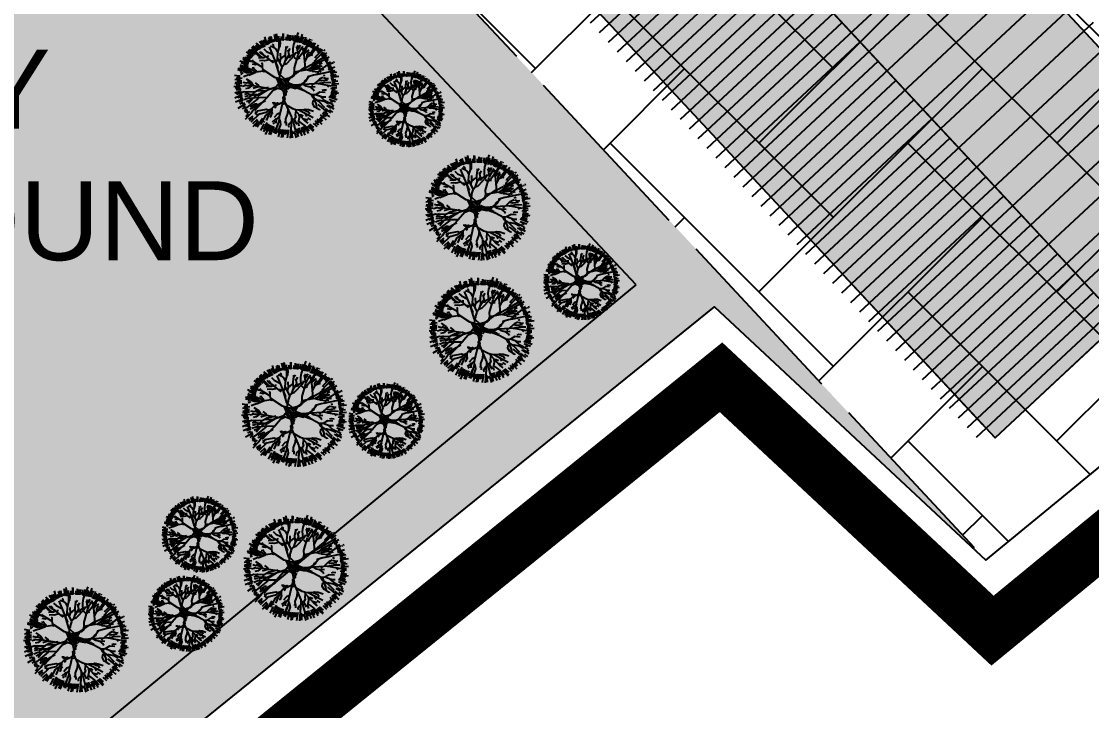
# Model space of a CAD drawing. Header units: metres. Extents: x 363418 to 1090844, y 5621240 to 16864471.
# Drawn here: x 363662.46 to 363703.11, y 5621437.76 to 5621463.94 of the extents above; entities that cross this region are included whole.
import ezdxf

# ---------------------------------------------------------------- set-up
doc = ezdxf.new("R2010")
doc.units = ezdxf.units.M
doc.header["$MEASUREMENT"] = 0
doc.linetypes.add('GELTUNGSBEREICH', pattern=[8.5, 7, -1.5])
doc.layers.get('0').update_dxf_attribs({"color": 252})
for name, color, linetype in [('CAR PARKING', 255, 'Continuous'), ('COMMERCIAL HATCHING', 255, 'Continuous'), ('COMMERCIAL PLOT', 255, 'Continuous'), ('DACH-BLOCK', 7, 'Continuous'), ('DACH-FIRST', 246, 'Continuous'), ('DACH-KEHLE-GRAT', 246, 'Continuous'), ('DACH-SCHRAFFUR', 246, 'Continuous'), ('GELTUNGSBEREICH_B', 7, 'Continuous'), ('INSTITUTIONAL PLOT', 255, 'Continuous'), ('KINDER GARDEN', 255, 'Continuous'), ('KINDER GARDEN HATCHING', 255, 'Continuous'), ('Labels', 7, 'Continuous'), ('PLOT BOUNDARIES', 80, 'GELTUNGSBEREICH'), ('TREES', 15, 'Continuous'), ('UMGR_GELTUNGSBEREICH', 7, 'Continuous')]:
    doc.layers.add(name, color=color, linetype=linetype)
doc.layers.add('DACH-SCHATTEN', color=7, linetype='Continuous', true_color=0xe8b078)
doc.layers.add('DACH-SONNE', color=7, linetype='Continuous', true_color=0xefdca9)
doc.layers.get('0').off()
doc.layers.get('0').freeze()
doc.styles.get("Standard").update_dxf_attribs({"font": 'arial.ttf', "height": 1})

# ---------------------------------------------------------------- blocks, each defined once
blk = doc.blocks.new('eaws_roofhatch_2460467.652615741')
at = {"layer": 'DACH-SCHATTEN', "transparency": 33554674}
h = blk.add_hatch(color=256, dxfattribs=at)
h.dxf.hatch_style = 1
h.paths.add_polyline_path([(4.756, 4.43), (0, 0), (-20.447, 21.953), (-15.69, 26.383)])
at = {"layer": 'DACH-SONNE', "transparency": 33554674}
h = blk.add_hatch(color=256, dxfattribs=at)
h.dxf.hatch_style = 1
h.paths.add_polyline_path([(4.756, 4.43), (9.513, 8.86), (-10.934, 30.813), (-15.69, 26.383)])
at = {"layer": 'DACH-FIRST'}
blk.add_line((4.756, 4.43), (-15.69, 26.383), dxfattribs=at)
at = {"layer": 'DACH-KEHLE-GRAT'}
for points in [[(4.756, 4.43), (9.513, 8.86), (-10.934, 30.813), (-15.69, 26.383)], [(4.756, 4.43), (0, 0), (-20.447, 21.953), (-15.69, 26.383)]]:
    blk.add_lwpolyline(points, close=True, dxfattribs=at)
at = {"layer": 'DACH-SCHRAFFUR'}
for p, q in [((-20.131, 20.88), (-9.886, 30.422)), ((-19.449, 20.149), (-9.205, 29.69)), ((-18.768, 19.417), (-8.523, 28.959)), ((-18.086, 18.685), (-7.842, 28.227)), ((-17.405, 17.953), (-7.16, 27.495)), ((-16.723, 17.222), (-6.478, 26.763)), ((-20.472, 21.246), (-15.349, 26.017)), ((-16.042, 16.49), (-5.797, 26.032)), ((-19.79, 20.515), (-14.668, 25.285)), ((-15.36, 15.758), (-5.115, 25.3)), ((-19.109, 19.783), (-13.986, 24.554)), ((-14.679, 15.026), (-4.434, 24.568)), ((-18.427, 19.051), (-13.305, 23.822)), ((-13.997, 14.295), (-3.752, 23.836)), ((-17.746, 18.319), (-12.623, 23.09)), ((-13.315, 13.563), (-3.071, 23.105)), ((-17.064, 17.587), (-11.942, 22.358)), ((-12.634, 12.831), (-2.389, 22.373)), ((-16.382, 16.856), (-11.26, 21.627)), ((-11.952, 12.099), (-1.708, 21.641)), ((-15.701, 16.124), (-10.579, 20.895)), ((-11.271, 11.367), (-1.026, 20.909)), ((-15.019, 15.392), (-9.897, 20.163)), ((-10.589, 10.636), (-0.344, 20.177)), ((-14.338, 14.66), (-9.215, 19.431)), ((-9.908, 9.904), (0.337, 19.446)), ((-13.656, 13.929), (-8.534, 18.7)), ((-9.226, 9.172), (1.019, 18.714)), ((-12.975, 13.197), (-7.852, 17.968)), ((-8.545, 8.44), (1.7, 17.982)), ((-12.293, 12.465), (-7.171, 17.236)), ((-7.863, 7.709), (2.382, 17.25)), ((-11.612, 11.733), (-6.489, 16.504)), ((-7.181, 6.977), (3.063, 16.519)), ((-10.93, 11.002), (-5.808, 15.772)), ((-6.5, 6.245), (3.745, 15.787)), ((-10.248, 10.27), (-5.126, 15.041)), ((-5.818, 5.513), (4.426, 15.055)), ((-9.567, 9.538), (-4.445, 14.309)), ((-5.137, 4.782), (5.108, 14.323)), ((-8.885, 8.806), (-3.763, 13.577)), ((-4.455, 4.05), (5.79, 13.592)), ((-8.204, 8.075), (-3.081, 12.845)), ((-3.774, 3.318), (6.471, 12.86)), ((-7.522, 7.343), (-2.4, 12.114)), ((-3.092, 2.586), (7.153, 12.128)), ((-6.841, 6.611), (-1.718, 11.382)), ((-2.411, 1.855), (7.834, 11.396)), ((-6.159, 5.879), (-1.037, 10.65)), ((-1.729, 1.123), (8.516, 10.665)), ((-5.478, 5.147), (-0.355, 9.918)), ((-1.047, 0.391), (9.197, 9.933)), ((-4.796, 4.416), (0.326, 9.187)), ((-4.114, 3.684), (1.008, 8.455)), ((-3.433, 2.952), (1.689, 7.723)), ((-2.751, 2.22), (2.371, 6.991)), ((-2.07, 1.489), (3.053, 6.26)), ((-1.388, 0.757), (3.734, 5.528)), ((-0.707, 0.025), (4.416, 4.796))]:
    blk.add_line(p, q, dxfattribs=at)
blk = doc.blocks.new('Tree')
h = blk.add_hatch(color=63)
h.dxf.hatch_style = 1
edge = h.paths.add_edge_path()
edge.add_arc((0.14, -0.02), 5.77, 0, 360)
for p, q in [((-3.24, 4.78), (-2.71, 4.19)), ((-2.88, 4.97), (-2.38, 4.3)), ((-2.67, 5.03), (-2.23, 4.38)), ((-2.51, 5.05), (-2.07, 4.55)), ((-2.4, 5.14), (-2.24, 4.75)), ((-2.03, 5.03), (-1.82, 4.68)), ((-1.9, 5.14), (-1.71, 4.72)), ((-1.86, 5.37), (-1.61, 4.76)), ((-1.8, 5.47), (-1.42, 4.82)), ((-1.63, 5.49), (-1.51, 4.98)), ((-1.36, 5.18), (-1.27, 4.89)), ((-1.27, 5.72), (-1.11, 4.91)), ((-0.48, 5.47), (-0.46, 5.03)), ((-0.08, 5.16), (-0.08, 5.11)), ((0.38, 5.62), (0.31, 5.03)), ((0.54, 5.62), (0.46, 5.01)), ((0.81, 5.57), (0.69, 5.03)), ((1.42, 5.53), (1.21, 4.82)), ((1.52, 5.41), (1.36, 4.86)), ((1.98, 5.45), (1.69, 4.76)), ((2.3, 5.24), (2, 4.55)), ((2.4, 5.11), (2.19, 4.51)), ((2.97, 4.78), (2.65, 4.3)), ((2.88, 5.14), (2.82, 5.03)), ((3.11, 4.76), (2.82, 4.24)), ((3.3, 4.72), (2.9, 4.15)), ((-4.34, 3.8), (-3.63, 3.24)), ((-4.18, 3.84), (-3.55, 3.38)), ((-3.99, 4.07), (-3.36, 3.49)), ((-3.76, 4.32), (-2.77, 3.29)), ((-2.95, 4.53), (-2.99, 4.5)), ((-2.9, 4.48), (-2.94, 4.44)), ((-2.81, 4.3), (-2.76, 4.36)), ((-2.76, 4.59), (-2.51, 4.26)), ((-2.73, 4.38), (-2.71, 4.19)), ((-1.82, 4.34), (-0.84, 2.01)), ((-1.65, 4.43), (-1.32, 4.31)), ((-0.58, 3.63), (-0.56, 3.01)), ((-0.04, 3.63), (0.01, 2.89)), ((0.27, 4.38), (0.03, 4.11)), ((0.48, 4.15), (0.3, 3.82)), ((1.17, 4.36), (1.27, 4.24)), ((1.34, 4.51), (1.26, 4.24)), ((1.26, 4.24), (1.37, 3.47)), ((1.44, 4.4), (1.45, 4.21)), ((1.9, 4.14), (1.74, 4.12)), ((1.94, 4.24), (1.91, 4.16)), ((2.55, 4.01), (2.02, 3.57)), ((2.22, 4.24), (2.14, 3.67)), ((3.63, 4.53), (2.84, 3.45)), ((3.65, 4.26), (3.36, 3.88)), ((3.76, 4.15), (3.47, 3.78)), ((3.93, 4.13), (3.55, 3.65)), ((4.28, 3.69), (3.88, 3.34)), ((4.51, 3.69), (3.99, 3.21)), ((4.34, 3.99), (4.18, 3.84)), ((-4.89, 2.61), (-4.13, 2.28)), ((-4.7, 2.96), (-3.99, 2.63)), ((-4.51, 3.21), (-3.83, 2.77)), ((-4.3, 3.26), (-3.88, 2.96)), ((-4.02, 3.34), (-4.08, 3.28)), ((-3.97, 3.3), (-4.01, 3.24)), ((-3.92, 3.27), (-3.97, 3.21)), ((-3.81, 3.18), (-3.86, 3.13)), ((-1.94, 3.36), (-1.97, 3.07)), ((-1.13, 2.71), (-1.63, 2.78)), ((-1.14, 2.72), (-0.75, 1.34)), ((-0.93, 3.16), (-0.41, 2.08)), ((-0.56, 3.01), (-0.68, 2.65)), ((-0.13, 3.38), (-0.56, 3.01)), ((0.93, 3.2), (1.21, 2.92)), ((2.35, 3.17), (2.09, 2.69)), ((2.92, 2.38), (2.15, 1.99)), ((2.59, 3.37), (2.34, 3.16)), ((2.84, 3.45), (2.97, 3.4)), ((2.94, 2.39), (2.97, 2.19)), ((3.01, 2.65), (3.07, 2.48)), ((3.76, 2.4), (3.7, 2.13)), ((4.05, 2.53), (3.76, 2.4)), ((4.51, 3.19), (4.16, 2.96)), ((4.7, 2.92), (4.32, 2.71)), ((4.66, 2.69), (4.45, 2.59)), ((4.95, 2.63), (4.51, 2.42)), ((5.24, 2.57), (5.12, 2.5)), ((5.41, 2.65), (5.3, 2.61)), ((-5.24, 1.82), (-4.76, 1.67)), ((-5.03, 2.15), (-4.24, 1.85)), ((-4.97, 1.57), (-4.84, 1.54)), ((-4.72, 1.48), (-4.95, 1.28)), ((-4.04, 1.23), (-4.62, 1.01)), ((-4.59, 2.32), (-4.13, 2.13)), ((-4.06, 1.22), (-3.26, 1.53)), ((-3.72, 2.02), (-3.53, 2)), ((-3.57, 2.13), (-3.53, 2)), ((-3.29, 1.71), (-3.15, 1.54)), ((-2.58, 2.11), (-2.46, 1.65)), ((-0.84, 2.01), (-0.91, 1.89)), ((-0.76, 1.35), (-0.63, 1.21)), ((-0.62, 1.28), (-0.08, 0.77)), ((-0.19, 2.36), (-0.41, 2.07)), ((2.14, 2.09), (0.41, 0.89)), ((0.97, 1.53), (0.89, 1.22)), ((1.77, 1.68), (0.97, 1.53)), ((0.97, 1.53), (1.17, 1.41)), ((2.41, 1.8), (1.77, 1.68)), ((2.42, 1.8), (2.81, 1.7)), ((2.94, 2), (2.5, 1.83)), ((3.7, 2.13), (2.84, 1.71)), ((3.58, 1.44), (3.34, 1.26)), ((3.54, 1.53), (3.64, 1.31)), ((3.67, 1.64), (3.93, 1.57)), ((4.05, 2.19), (3.76, 2.1)), ((4.22, 1.82), (4.11, 1.8)), ((4.34, 1.19), (4.13, 1.13)), ((4.97, 2.3), (4.61, 2.13)), ((5.07, 2.17), (4.7, 1.98)), ((5.45, 2.09), (4.7, 1.79)), ((5.26, 1.79), (4.89, 1.67)), ((5.6, 1.54), (4.91, 1.4)), ((5.58, 1.23), (4.95, 1.08)), ((5.3, 1.31), (4.97, 1.23)), ((-4.83, 0.05), (-5.68, -0.06)), ((-4.97, 0.74), (-5.6, 0.7)), ((-4.82, 0.29), (-5.6, 0.24)), ((-4.82, 0.44), (-5.56, 0.38)), ((-4.77, 0.87), (-5.45, 0.84)), ((-5.02, 0.15), (-5.45, 0.11)), ((-5.35, 0.99), (-5, 0.99)), ((-4.8, 0.59), (-5.35, 0.53)), ((-4.54, 0.15), (-4.06, 0.05)), ((-4.24, 0.53), (-4.09, 0.38)), ((-4.04, 0.36), (-3.66, 0.2)), ((-3.6, 0.07), (-1.5, -0.28)), ((-1.02, 0.93), (-0.51, -0.21)), ((-0.72, 0.64), (0.03, -0.13)), ((-0.61, 0.01), (0.09, -0.43)), ((-0.52, 0.22), (-0.04, -0.18)), ((0.66, 0.94), (-0.31, 0.71)), ((0.22, 0.48), (-0.06, 0.46)), ((0.28, 0.1), (0, -0.15)), ((0.01, 0.38), (0.23, 0.05)), ((0.2, 0.83), (0.34, 0.66)), ((0.52, 0.96), (0.23, 0.47)), ((0.28, 0.38), (0.54, 0.23)), ((0.88, 0.12), (0.44, 0.29)), ((0.64, 1.05), (0.7, 0.99)), ((0.71, 0.18), (0.81, -0.17)), ((0.87, 0.09), (0.79, -0.11)), ((0.8, 1.16), (0.84, 1.11)), ((3.73, 0.29), (0.93, 0.1)), ((0.97, 0.1), (0.96, -0.21)), ((1.25, 0.12), (1.25, -0.19)), ((1.46, 0.13), (1.27, -0.19)), ((1.55, 0.14), (1.64, 0.05)), ((1.74, 0.15), (1.64, 0.05)), ((1.85, 0.29), (2.24, 0.03)), ((2, 0.4), (2.05, 0.17)), ((2.23, 0.64), (2.42, 0.83)), ((2.24, 0.03), (2.68, -0.08)), ((2.62, 1.07), (2.27, 0.66)), ((3.03, 0.24), (2.9, 0.04)), ((3.58, 0.64), (3.17, 0.25)), ((3.74, 0.77), (3.59, 0.64)), ((4.11, 0.96), (3.74, 0.77)), ((4.51, 0.13), (4.72, -0.08)), ((5.89, 1.08), (4.99, 0.96)), ((5.3, 0.86), (4.99, 0.77)), ((5.55, 0.71), (5.07, 0.63)), ((5.89, 0.25), (5.07, 0.19)), ((5.07, 0.06), (5.66, 0.02)), ((5.47, 0.38), (5.1, 0.33)), ((5.76, 0.56), (5.12, 0.5)), ((-4.89, -0.54), (-5.6, -0.77)), ((-4.77, -0.95), (-5.6, -1.31)), ((-5, -0.14), (-5.56, -0.24)), ((-4.97, -0.27), (-5.48, -0.37)), ((-4.89, -0.37), (-5.41, -0.45)), ((-4.77, -1.08), (-5.25, -1.29)), ((-4.83, -0.81), (-5.1, -0.91)), ((-4.08, -1.06), (-4.49, -1.16)), ((-4.09, -0.61), (-4.43, -0.75)), ((-3.37, -0.9), (-3.99, -1.18)), ((-3.45, -0.89), (-3.17, -0.93)), ((-2.06, -0.47), (-3.07, -1.1)), ((-0.77, -0.23), (-1.37, -0.48)), ((-1.08, -0.13), (-0.45, -0.35)), ((-0.96, -0.17), (-0.98, -0.32)), ((-0.43, -0.11), (-0.51, -0.21)), ((-0.35, -0.15), (-0.48, -0.28)), ((0.15, -0.47), (-0.01, -0.83)), ((0.02, -0.13), (0.21, -0.33)), ((0.05, -0.11), (0.1, -0.1)), ((0.07, -0.09), (0.07, -0.19)), ((0.07, -0.14), (0.11, -0.1)), ((0.14, -0.02), (0.08, -0.1)), ((0.12, -0.06), (0.08, -0.06)), ((0.17, -0.08), (0.11, -0.05)), ((0.47, -0.1), (0.21, -0.33)), ((1.68, -0.16), (1.65, -0.34)), ((1.81, -0.24), (1.79, -0.39)), ((1.97, -0.32), (1.93, -0.44)), ((3.29, -0.94), (2.95, -0.96)), ((3.04, -0.95), (3.21, -1.62)), ((4.09, -1.23), (3.29, -0.94)), ((4.78, -1.15), (5.68, -1.48)), ((4.87, -1.02), (5.55, -1.23)), ((4.97, -0.23), (5.47, -0.33)), ((4.99, -0.75), (5.62, -0.88)), ((4.99, -0.9), (5.51, -1.11)), ((5.01, -0.61), (5.85, -0.77)), ((5.12, -0.13), (5.66, -0.17)), ((-4.66, -1.39), (-5.5, -1.77)), ((-4.45, -2), (-5.25, -2.46)), ((-4.68, -1.56), (-5.14, -1.75)), ((-4.77, -1.2), (-5.02, -1.31)), ((-4.71, -1.8), (-5.02, -2)), ((-4.49, -1.89), (-4.77, -2)), ((-4.43, -2.29), (-4.77, -2.5)), ((-4.43, -2.14), (-4.68, -2.33)), ((-3.62, -1.35), (-4.08, -1.91)), ((-3.7, -2.19), (-3.89, -2.29)), ((-3.51, -2.07), (-3.6, -2.27)), ((-1.18, -1.88), (-1.32, -2.07)), ((-1.08, -1.93), (-1.11, -2.37)), ((-0.23, -1.38), (-0.74, -3.52)), ((3.16, -1.5), (3.39, -1.98)), ((3.57, -2.02), (4.58, -2.85)), ((3.58, -1.63), (4.3, -2.36)), ((4.43, -1.21), (4.03, -1.21)), ((4.5, -2.12), (4.96, -2.41)), ((4.69, -2.1), (5.33, -2.5)), ((4.8, -1.42), (5.52, -1.68)), ((4.94, -1.64), (5.21, -1.74)), ((5.1, -2.1), (5.31, -2.2)), ((-4.29, -2.5), (-4.56, -2.71)), ((-4.18, -2.6), (-4.52, -2.88)), ((-4.16, -2.75), (-4.39, -2.94)), ((-4.12, -3.1), (-4.39, -3.38)), ((-3.97, -2.79), (-4.26, -3)), ((-3.62, -3.29), (-4.09, -3.63)), ((-3.61, -3.48), (-4, -3.8)), ((-2.88, -3.06), (-3.83, -3.97)), ((-3.18, -2.85), (-3.39, -2.9)), ((-1.58, -2.54), (-2.13, -3.78)), ((-1.53, -2.52), (-1.85, -2.64)), ((-1.52, -2.92), (-1.44, -3.05)), ((-1.11, -2.37), (-1.21, -2.4)), ((-0.7, -3.34), (-0.98, -3.62)), ((-0.7, -3.34), (-0.63, -3.47)), ((0.64, -3.44), (0.81, -3.63)), ((0.64, -3.44), (0.65, -3.75)), ((2.03, -2.62), (1.49, -2.64)), ((2.13, -2.99), (2.32, -3.34)), ((2.42, -3.49), (2.74, -3.72)), ((3.73, -3.48), (4.06, -3.81)), ((4.52, -3.75), (3.87, -3.16)), ((3.87, -3.35), (4.08, -3.56)), ((4.04, -2.96), (4.46, -3.33)), ((4.08, -3.18), (4.27, -3.37)), ((4.12, -2.85), (4.83, -3.39)), ((4.27, -2.79), (4.62, -3.08)), ((4.37, -2.47), (4.94, -2.93)), ((4.83, -2.56), (5.19, -2.85)), ((-3.12, -3.68), (-3.63, -4.14)), ((-3.02, -3.82), (-3.61, -4.48)), ((-2.95, -3.99), (-3.34, -4.43)), ((-2.55, -3.57), (-3.17, -4.53)), ((-2.4, -4.15), (-2.77, -4.9)), ((-2.07, -4.01), (-2.44, -4.79)), ((-1.98, -4.11), (-2.43, -5.04)), ((-2.36, -3.86), (-2.42, -4.01)), ((-1.71, -4.26), (-2.24, -5.33)), ((-1.84, -4.2), (-2.2, -4.93)), ((-1.59, -4.34), (-1.91, -4.98)), ((-1.44, -4.39), (-1.83, -5.31)), ((-1.29, -4.43), (-1.68, -5.37)), ((-1.23, -3.99), (-1.4, -4.14)), ((-1.24, -4.62), (-1.39, -4.98)), ((-0.88, -4.28), (-1.28, -5.19)), ((-1.09, -3.87), (-1.19, -3.95)), ((-0.98, -3.62), (-1.07, -3.83)), ((-1.07, -3.86), (-1.06, -4.07)), ((-0.68, -3.68), (-0.94, -4.46)), ((0.81, -3.64), (0.72, -3.75)), ((0.82, -3.65), (0.95, -3.68)), ((0.96, -3.68), (1.23, -4.24)), ((1.15, -4.69), (1.4, -5.6)), ((1.31, -4.65), (1.5, -5.22)), ((1.44, -4.61), (1.78, -5.49)), ((1.73, -4.57), (2.11, -5.39)), ((1.83, -4.48), (2.13, -5.12)), ((1.88, -3.56), (2.44, -3.72)), ((1.98, -4.42), (2.17, -4.93)), ((2.28, -4.45), (2.59, -4.91)), ((2.42, -4.36), (3.06, -4.96)), ((2.53, -4.26), (3.12, -4.86)), ((2.65, -4.2), (3.1, -4.56)), ((3.06, -4.06), (3.46, -4.44)), ((3.23, -4.06), (3.35, -4.23)), ((3.25, -3.79), (3.62, -4.25)), ((3.43, -3.83), (3.66, -4.02)), ((3.46, -3.6), (4, -4.19)), ((3.64, -3.6), (3.91, -3.92)), ((-0.6, -4.75), (-0.82, -5.58)), ((-0.47, -4.77), (-0.59, -5.33)), ((-0.26, -4.79), (-0.47, -5.71)), ((-0.15, -4.8), (-0.34, -5.67)), ((0.03, -4.8), (-0.09, -5.37)), ((0.11, -4.8), (0.05, -5.29)), ((0.33, -4.8), (0.18, -5.69)), ((0.67, -4.89), (0.73, -5.68)), ((0.81, -5.01), (0.84, -5.26)), ((0.96, -4.97), (1.19, -5.7)), ((1.67, -4.78), (1.75, -5.07))]:
    blk.add_line(p, q)
for points in [[(1.38, 5.91), (0.87, 4.6), (0.81, 4.1), (0.82, 3.76), (0.91, 3.3)], [(-2.32, 5.45), (-2.2, 5.07), (-1.94, 4.57)], [(-1.02, 5.82), (-0.88, 4.95), (-0.98, 4.95), (-1.13, 5.66)], [(-0.77, 5.51), (-0.74, 4.91), (-0.73, 4.32), (-0.59, 4.42), (-0.57, 4.79), (-0.61, 5.24)], [(-0.31, 5.82), (-0.31, 5.12), (-0.22, 5.11), (-0.21, 5.8)], [(0.23, 5.68), (0.18, 5.09), (0.07, 5.09), (0.1, 5.45)], [(1.11, 5.6), (0.84, 4.99), (0.79, 4.97)], [(1.82, 5.74), (1.55, 4.9), (1.55, 4.78)], [(2.19, 5.39), (2.15, 5.16), (1.86, 4.61)], [(2.69, 5.2), (2.4, 4.49), (1.93, 3.83)], [(2.78, 4.95), (2.45, 4.37), (2.36, 4.44)], [(-4.13, 3.99), (-3.75, 3.69), (-3.54, 3.36)], [(-3.8, 4.11), (-3.04, 3.43), (-2.5, 3.15)], [(-3.11, 3.86), (-3.6, 4.35), (-3.54, 4.42), (-3.05, 3.97)], [(-2.86, 4.03), (-3.24, 4.38), (-3.2, 4.47), (-2.8, 4.09)], [(-2.77, 4.35), (-3.01, 4.59), (-3.04, 4.56)], [(-2.88, 3.82), (-2.69, 3.58), (-2.22, 3.28)], [(-2.71, 3.78), (-2.55, 3.61), (-2.55, 3.49)], [(-2.4, 4.11), (-2.11, 3.83), (-1.47, 3.51)], [(-1.48, 4.61), (-1.35, 4.54), (-1.32, 4.3)], [(-1.33, 4.31), (-1.05, 4.08), (-0.87, 3.75)], [(-0.69, 4.34), (-0.86, 3.84), (-0.97, 2.75), (-1.11, 2.61)], [(0.04, 4.36), (0.05, 4.19), (-0.04, 3.63)], [(0.25, 4.01), (0.37, 3.49), (0.4, 3.47), (-0.02, 2.83)], [(1.11, 3.74), (1.11, 3.59), (0.97, 3.36), (0.16, 2.51)], [(1.61, 4.51), (1.4, 4.12), (1.29, 4.04)], [(1.9, 4.36), (1.48, 3.72), (1.37, 3.46)], [(1.91, 4.14), (1.94, 3.76), (1.44, 3.09)], [(1.52, 4.33), (1.55, 4.29), (1.63, 4.32)], [(1.91, 3.72), (2.02, 3.54), (2.16, 1.93)], [(2.32, 4.39), (2.28, 4.07), (2.2, 4.07)], [(2.61, 3.8), (2.34, 3.43), (2.34, 3.16)], [(3.3, 4.38), (2.56, 3.33), (2.84, 3.45)], [(4.11, 3.76), (3.2, 2.77), (3.17, 2.54)], [(4.09, 3.99), (3.31, 3.22), (3.24, 3.09)], [(-5.03, 2.8), (-4.17, 2.47), (-4.12, 2.54), (-4.59, 2.78)], [(-4.99, 2.36), (-3.49, 1.73), (-3.28, 1.71), (-3.53, 2)], [(-4.72, 3.15), (-4.18, 2.87), (-3.51, 2.68)], [(-4.15, 3.44), (-3.77, 3.15), (-3.81, 3.11), (-4.28, 3.42)], [(-2.65, 2.61), (-2.57, 2.51), (-2.57, 2.11), (-3.52, 2.69), (-3.67, 2.86)], [(-3.67, 2.46), (-3.3, 2.37), (-3.14, 2.45)], [(-2.96, 3.11), (-2.39, 3.16), (-2.19, 3.26)], [(-1.78, 2.91), (-2.31, 2.79), (-2.52, 2.82), (-2.87, 2.78)], [(-2.19, 3.25), (-1.41, 2.59), (-1.24, 2.72)], [(0.01, 2.92), (-0.18, 2.37), (0.16, 2.51)], [(0.18, 3.14), (0.48, 3.19), (0.61, 3.38), (0.87, 3.53)], [(1.35, 3.42), (0.94, 2.01), (0.97, 1.54)], [(1.21, 2.94), (1.46, 3.1), (1.61, 3.13)], [(4.82, 3.19), (3, 2.21), (2.47, 1.81)], [(4.51, 3.42), (4.08, 3.09), (2.94, 2.4)], [(5.05, 2.48), (4.41, 2.2), (3.93, 1.86)], [(-5.62, 1.22), (-5.1, 1.13), (-5, 1.13)], [(-5.26, 1.98), (-4.48, 1.72), (-4.4, 1.78)], [(-4.93, 2), (-3.86, 1.54), (-3.78, 1.6)], [(-2.46, 1.65), (-3.79, 1.45), (-4.29, 1.47), (-4.7, 1.63)], [(-3.6, 1.48), (-4.2, 1.88), (-4.36, 1.76)], [(-2.51, 1.84), (-1.21, 0.98), (-0.36, 0.77), (0.47, -0.1)], [(-2.46, 1.65), (-2.36, 1.61), (-2.25, 1.66)], [(-0.42, 2.06), (-0.56, 1.62), (-0.56, 1.41), (-0.62, 1.32), (-0.8, 0.14)], [(0.94, 1.25), (0.91, 1.17), (0.66, 0.94)], [(2.24, 2.04), (2.13, 1.89), (1.95, 1.82), (1.84, 1.88)], [(5.43, 1.69), (3.51, 1.29), (3.08, 1.21), (2.45, 1.02), (2.4, 0.81)], [(3.84, 1.8), (3.56, 1.54), (2.99, 1.62), (2.89, 1.68)], [(3.76, 2.1), (3.57, 2.23), (2.94, 2)], [(3.05, 1.82), (3.71, 1.93), (4.11, 1.8)], [(-4.33, 0.11), (-4.49, 0.03), (-4.79, -0.04)], [(-4.06, 0.36), (-4.3, 0.33), (-4.66, 0.42)], [(-3.76, 0.03), (-4.07, -0.23), (-4.41, -0.29)], [(-4.35, 0.82), (-3.82, 0.47), (-3.58, 0.06)], [(-3.58, 0.08), (-3.73, 0.03), (-4.12, 0.06)], [(-3.35, 0.36), (-3.03, 0.11), (-2.95, -0.08), (-3.5, -0.22), (-3.58, -0.27)], [(-0.8, 0.19), (-2.03, -1.24), (-3.13, -2.38), (-3.43, -2.73)], [(-0.82, 0.16), (0.07, -0.92), (-0.13, -1.08), (-0.16, -1.08)], [(-0.6, 0.51), (-0.53, 0.25), (-0.72, 0.25)], [(-0.54, 0.81), (-0.54, 0.67), (0.13, -0.03)], [(-0.07, 0.77), (-0.03, 0.55), (-0.07, 0.46)], [(0.04, 0.8), (0.57, -0.12), (1.12, -0.24), (1.22, -0.17)], [(0.54, 0.25), (0.54, 0.01), (0.1, -0.1)], [(1.06, 0.11), (1.16, -0.15), (2.06, -0.49), (2.95, -0.96)], [(1.64, 0.05), (1.47, -0.18), (1.45, -0.26)], [(2.27, 0.66), (2.26, 0.58), (1.69, 0.17), (1.66, 0.15)], [(2.28, 0.67), (2.08, 0.54), (2.08, 0.45)], [(4.61, 0.67), (3.98, 0.57), (3.58, 0.64)], [(3.59, 0.28), (3.87, 0.24), (5.01, 0.04)], [(3.71, 0.26), (3.81, 0.35), (4.02, 0.33), (4.11, 0.2)], [(4.99, 0.38), (4.29, 0.41), (4.03, 0.32)], [(4.18, 0.96), (4.5, 0.83), (4.74, 0.86)], [(-5.41, -0.89), (-4.54, -0.59), (-4.19, -0.62), (-3.29, -0.59)], [(-3.34, -0.59), (-3.66, -0.91), (-3.88, -0.96), (-4.16, -0.86), (-4.52, -0.93)], [(-2.05, -0.47), (-3.45, -1.14), (-3.51, -1.14)], [(-1.9, -0.16), (-2.87, -0.36), (-3.4, -0.65)], [(-0.95, -0.08), (-2.16, -0.51), (-3.21, -0.54)], [(-0.15, -1.11), (-0.28, -1.27), (0.64, -3.43)], [(0.1, -0.58), (-0.11, -0.46), (-0.27, -0.5)], [(-0.26, -0.52), (-0.09, -1.46), (-0.17, -1.54)], [(3.26, -0.11), (2.68, -0.08), (3.1, -0.41), (3.17, -0.52)], [(2.83, -0.9), (2.97, -1.22), (3.59, -1.62)], [(4.36, -0.69), (3.78, -0.65), (3.29, -0.94)], [(3.84, -1.14), (4.27, -1.53), (5.24, -2.01)], [(4.03, -0.44), (4.21, -0.39), (4.51, -0.42)], [(5.05, -0.44), (5.68, -0.59)], [(-3.7, -1.36), (-4.07, -1.34), (-4.54, -1.52)], [(-2.98, -1.31), (-4.28, -2.36), (-4.52, -2.48)], [(-2.95, -1.99), (-3.58, -2.64), (-3.79, -2.98), (-4.43, -3.68)], [(-2.03, -1.24), (-3.38, -1.27), (-3.71, -1.37), (-4.03, -1.61), (-4.29, -1.73)], [(-2.19, -1.6), (-3.66, -2.44), (-3.89, -2.54)], [(-3.13, -1.97), (-3.35, -1.97), (-3.7, -2.19)], [(-0.1, -1.69), (-1.32, -2.28), (-1.53, -2.51)], [(-1.1, -1.92), (-1.28, -1.84), (-1.48, -1.86)], [(-1.07, -1.91), (-0.9, -1.84), (-0.64, -1.95)], [(-0.36, -1.92), (-0.22, -1.96), (0, -1.92)], [(0.06, -2.06), (0.76, -2.45), (1.04, -2.54), (1.14, -2.74)], [(3.34, -1.87), (3.43, -2.4), (3.21, -2.3), (3.01, -1.92), (3.05, -1.61), (3.18, -1.48)], [(3.59, -1.62), (3.7, -1.55), (4.24, -1.67), (4.72, -1.92)], [(-3.35, -3.1), (-3.1, -2.72), (-2.08, -2.54), (-1.85, -2.64), (-2.15, -2.92), (-3.24, -3.19)], [(-1.73, -2.87), (-2.19, -3.22), (-2.74, -4.22)], [(-1.52, -2.51), (-1.53, -3.04), (-1.65, -3.38), (-1.73, -3.4)], [(-0.61, -2.96), (-0.92, -3.08), (-1.25, -3.45)], [(-0.78, -3.42), (-0.59, -3.93), (-0.54, -4.21), (-0.87, -5.16)], [(0.25, -2.51), (0.2, -3.02), (-0.01, -3.59), (0.01, -3.91)], [(1.13, -2.73), (1.07, -3.17), (1.12, -3.38), (0.95, -3.67)], [(1.05, -2.56), (1.45, -2.62), (3.06, -3.46)], [(1.13, -2.74), (2.11, -3.81), (2.46, -4.09)], [(1.47, -3.11), (1.5, -3.49), (1.39, -4.05), (1.48, -4.36)], [(1.51, -3.15), (1.71, -3.15), (1.96, -3.28)], [(2.02, -2.62), (2.52, -2.82), (2.67, -3.05)], [(2.03, -2.62), (2.16, -2.53), (2.54, -2.57), (3.1, -2.77)], [(3.43, -2.4), (3.75, -2.58), (3.75, -2.66)], [(-0.98, -3.62), (-1.09, -3.62), (-1.48, -3.95)], [(-0.94, -4.42), (-1.02, -4.99), (-1.12, -5.29)], [(0.01, -3.91), (-0.06, -4), (-0.04, -4.05)], [(0.01, -3.91), (0.06, -4.01), (0.06, -4.32)], [(0.63, -3.94), (0.38, -4.19), (0.33, -4.39), (0.38, -4.51)], [(0.65, -3.65), (0.58, -4.78), (0.5, -5.72)], [(0.65, -3.64), (0.83, -3.9), (1.11, -4.95)], [(1.43, -3.87), (1.74, -4.07), (2.11, -4.38), (2.51, -5.2)]]:
    blk.add_lwpolyline(points)

msp = doc.modelspace()

# ---------------------------------------------------------------- hatches: boundary and pattern name
at = {"layer": 'COMMERCIAL HATCHING', "true_color": 0xed1f24, "transparency": 33554674}
h = msp.add_hatch(dxfattribs=at)
h.set_pattern_fill('AR-HBONE', color=240)
h.paths.add_polyline_path([(363697.942, 5621543.693), (363700.201, 5621545.81), (363711.116, 5621534.163), (363723.998, 5621546.235), (363719.595, 5621550.805), (363706.562, 5621565.457), (363641.725, 5621505.047), (363699.092, 5621443.477), (363731.224, 5621469.85), (363722.918, 5621480.254), (363748.603, 5621501.627), (363758.924, 5621509.979), (363723.998, 5621546.235), (363727.485, 5621542.514), (363735.076, 5621534.414), (363732.814, 5621532.294), (363730.552, 5621530.175), (363728.29, 5621528.055), (363726.028, 5621525.935), (363723.766, 5621523.815), (363718.367, 5621518.756), (363718.367, 5621518.756), (363716.105, 5621516.636), (363713.843, 5621514.516), (363711.581, 5621512.396), (363709.319, 5621510.276), (363707.057, 5621508.157), (363695.979, 5621519.977), (363698.241, 5621522.097), (363700.503, 5621524.217), (363702.765, 5621526.337), (363705.027, 5621528.456), (363708.857, 5621532.046)])
at = {"layer": 'INSTITUTIONAL PLOT', "true_color": 0xf27172, "transparency": 33554674}
h = msp.add_hatch(color=11, dxfattribs=at)
h.dxf.hatch_style = 1
h.paths.add_polyline_path([(363641.725, 5621505.047), (363612.978, 5621478.263), (363614.835, 5621476.283), (363614.838, 5621476.285), (363615.95, 5621475.094), (363617.082, 5621473.886), (363618.248, 5621472.641), (363618.249, 5621472.642), (363620.294, 5621470.447), (363626.444, 5621463.876), (363626.449, 5621463.881), (363628.494, 5621461.686), (363630.544, 5621459.496), (363630.549, 5621459.5), (363632.594, 5621457.305), (363638.745, 5621450.734), (363638.75, 5621450.739), (363640.795, 5621448.544), (363642.845, 5621446.354), (363642.85, 5621446.359), (363644.895, 5621444.164), (363651.045, 5621437.593), (363651.05, 5621437.597), (363653.095, 5621435.403), (363659.245, 5621428.832), (363662.303, 5621431.693), (363688.788, 5621453.092), (363699.092, 5621443.477)])
h.paths.add_polyline_path([(363627.795, 5621466.099), (363618.912, 5621475.59), (363643.792, 5621498.771), (363652.653, 5621489.26)], flags=16)
h.paths.add_polyline_path([(363658.939, 5621482.579), (363685.814, 5621453.931), (363659.548, 5621432.27), (363634.081, 5621459.418)], flags=16)
h.paths.add_polyline_path([(363651.785, 5621453.176), (363672.012, 5621453.176), (363672.012, 5621464.412), (363651.785, 5621464.412)], flags=8)
at = {"layer": 'KINDER GARDEN HATCHING', "true_color": 0x999b37, "transparency": 33554674}
h = msp.add_hatch(color=55, dxfattribs=at)
h.dxf.hatch_style = 1
h.paths.add_polyline_path([(363658.939, 5621482.579), (363634.081, 5621459.418), (363659.548, 5621432.27), (363685.814, 5621453.931)])
h.paths.add_polyline_path([(364204.706, 5621728.632), (364164.688, 5621728.632), (364164.688, 5621707.083), (364204.706, 5621707.083)])
at = {"layer": 'KINDER GARDEN HATCHING', "true_color": 0x2776bb, "transparency": 33554687}
h = msp.add_hatch(dxfattribs=at)
h.set_pattern_fill('ANSI31', color=152)
h.set_pattern_definition([(45, (363601.34066, 5621465.04769), (-0.08838835, 0.08838835), [])])
h.paths.add_polyline_path([(363679.558, 5621599.183), (363653.534, 5621595.018), (363646.454, 5621601.954), (363642.49, 5621605.39), (363548.003, 5621590.611), (363515.044, 5621585.962), (363474.205, 5621580.083), (363440.464, 5621575.956), (363440.782, 5621573.982), (363446.263, 5621539.99), (363453.43, 5621514.356), (363465.622, 5621479.819), (363476.451, 5621454.964), (363525.678, 5621325.647), (363548.092, 5621325.346), (363571.288, 5621324.706), (363586.634, 5621325.564), (363580.334, 5621330.743), (363600.425, 5621336.407), (363611.231, 5621339.45), (363582.103, 5621376.861), (363604.034, 5621392.772), (363609.351, 5621387.38), (363638.159, 5621406.014), (363663.957, 5621430.161), (363689.034, 5621450.422), (363699.348, 5621440.797), (363734.359, 5621469.533), (363726.044, 5621479.947), (363750.212, 5621500.058), (363762.217, 5621509.773), (363721.404, 5621552.141)], flags=17)
h.paths.add_polyline_path([(363472.274, 5621577.832), (363532.311, 5621513.002), (363543.843, 5621500.55, -0.523007), (363542.077, 5621492.529), (363474.397, 5621464.685), (363478.256, 5621455.827), (363554.241, 5621487.088, -0.313317), (363559.813, 5621485.86), (363619.969, 5621420.842), (363633.984, 5621405.695), (363636.548, 5621407.354, 0.044576), (363637.249, 5621407.902), (363639.886, 5621410.37), (363579.673, 5621474.7, -0.430875), (363580.119, 5621481.955), (363691.51, 5621574.98, 0.423388), (363692.041, 5621582.141), (363687.259, 5621587.516), (363680.613, 5621594.988, 0.255997), (363676.087, 5621596.602), (363670.005, 5621595.629), (363681.302, 5621582.929, -0.423386), (363680.771, 5621575.768), (363597.676, 5621506.373, -0.007893), (363597.553, 5621506.274), (363574.172, 5621487.366, -0.393182), (363567.378, 5621487.837), (363481.892, 5621579.169), (363474.521, 5621578.108), (363474.521, 5621578.108, -0.005316), (363474.416, 5621578.094)], flags=0)
h.paths.add_polyline_path([(363525.671, 5621548.19), (363529.356, 5621548.721), (363546.069, 5621551.127), (363579.085, 5621555.784), (363624.712, 5621562.921), (363630.963, 5621563.898), (363645.381, 5621548.493), (363594.948, 5621506.375), (363595.855, 5621505.406, -0.035094), (363595.17, 5621505.26), (363561.963, 5621500.575), (363558.038, 5621500.01), (363548.621, 5621510.071), (363546.811, 5621509.81), (363539.977, 5621517.111), (363526.31, 5621531.713), (363512.643, 5621546.315)], flags=0)
h.paths.add_polyline_path([(363476.8, 5621560.98), (363468.879, 5621559.863), (363460.957, 5621558.746), (363454.643, 5621572.352), (363462.565, 5621573.469), (363470.486, 5621574.587)], flags=0)
h.paths.add_polyline_path([(363487.86, 5621577.037), (363501.654, 5621578.983), (363515.321, 5621564.381), (363501.527, 5621562.435)], flags=0)
h.paths.add_polyline_path([(363488.246, 5621541.689), (363500.133, 5621543.334), (363504.889, 5621538.198), (363509.645, 5621533.062), (363525.718, 5621515.706), (363513.831, 5621514.062), (363501.945, 5621512.417), (363497.188, 5621517.553), (363492.432, 5621522.689), (363504.319, 5621524.334), (363516.206, 5621525.978), (363509.645, 5621533.062), (363497.759, 5621531.417), (363485.872, 5621529.773), (363481.116, 5621534.909), (363476.359, 5621540.045)], flags=0)
h.paths.add_polyline_path([(363507.185, 5621579.804), (363520.979, 5621581.75), (363534.646, 5621567.148), (363520.852, 5621565.202)], flags=0)
h.paths.add_polyline_path([(363518.765, 5621544.165), (363530.642, 5621545.875), (363534.919, 5621541.423), (363558.677, 5621545.13), (363565.915, 5621537.396), (363579.582, 5621522.794), (363584.695, 5621517.33), (363589.002, 5621520.927), (363635.128, 5621559.448), (363643.328, 5621550.687), (363592.895, 5621508.569), (363584.695, 5621517.33), (363572.748, 5621530.095), (363548.742, 5621526.65), (363552.98, 5621522.005), (363541.101, 5621520.301), (363536.732, 5621524.969), (363532.434, 5621529.561), (363544.311, 5621531.271), (363548.588, 5621526.819), (363548.742, 5621526.65), (363572.748, 5621530.095), (363565.915, 5621537.396), (363558.677, 5621545.13), (363534.919, 5621541.423), (363539.31, 5621536.609), (363527.432, 5621534.905), (363523.062, 5621539.573)], flags=0)
h.paths.add_polyline_path([(363527.029, 5621582.603), (363540.822, 5621584.549), (363554.489, 5621569.947), (363540.695, 5621568.001)], flags=0)
h.paths.add_polyline_path([(363530.063, 5621512.727), (363528.915, 5621512.255), (363543.661, 5621496.332), (363521.948, 5621487.399), (363522.023, 5621487.318), (363478.123, 5621469.257), (363467.931, 5621480.263), (363474.839, 5621483.105), (363485.031, 5621472.1), (363487.371, 5621473.062), (363477.056, 5621484.2), (363483.964, 5621487.043), (363467.288, 5621505.049)], flags=0)
h.paths.add_polyline_path([(363546.872, 5621585.402), (363560.666, 5621587.348), (363574.332, 5621572.746), (363560.539, 5621570.8)], flags=0)
h.paths.add_polyline_path([(363546.101, 5621514.959), (363557.978, 5621516.669), (363562.255, 5621512.217), (363566.647, 5621507.403), (363554.768, 5621505.699), (363550.399, 5621510.367)], flags=0)
h.paths.add_polyline_path([(363566.49, 5621588.442), (363580.284, 5621590.387), (363593.951, 5621575.785), (363580.157, 5621573.84)], flags=0)
h.paths.add_polyline_path([(363554.906, 5621485.47, -0.31331), (363558.528, 5621484.671), (363632.492, 5621404.731), (363609.632, 5621389.944), (363604.251, 5621395.4), (363579.253, 5621377.264), (363607.823, 5621340.571), (363576.107, 5621331.629), (363581.404, 5621327.275), (363576.436, 5621326.997), (363571.259, 5621326.712), (363557.508, 5621327.091), (363548.098, 5621327.346), (363530.461, 5621327.583, -0.307585), (363525.855, 5621330.804), (363525.319, 5621332.212), (363517.166, 5621353.629), (363502.683, 5621391.674), (363496.703, 5621407.384), (363478.884, 5621454.193), (363511.263, 5621467.514), (363514.038, 5621468.656)], flags=0)
h.paths.add_polyline_path([(363534.639, 5621451.592), (363574.11, 5621467.831), (363591.093, 5621449.475), (363551.481, 5621433.39), (363549.418, 5621435.567), (363549.453, 5621435.582)], flags=0)
h.paths.add_polyline_path([(363529.054, 5621420.779), (363537.978, 5621397.337), (363546.873, 5621373.971), (363514.522, 5621360.575), (363505.613, 5621383.979), (363487.794, 5621430.788), (363520.159, 5621444.147)], flags=0)
h.paths.add_polyline_path([(363529.566, 5621471.8), (363549.301, 5621479.92), (363558.722, 5621469.738), (363538.986, 5621461.619)], flags=0)
h.paths.add_polyline_path([(363586.085, 5621591.507), (363599.879, 5621593.452), (363613.545, 5621578.85), (363599.751, 5621576.904)], flags=0)
h.paths.add_polyline_path([(363568.808, 5621500.026), (363573.486, 5621500.686, -0.760887), (363577.328, 5621491.847), (363573.229, 5621488.532, -0.393182), (363568.473, 5621488.862), (363565.856, 5621491.658, -0.607271)], flags=0)
h.paths.add_polyline_path([(363505.395, 5621461.856), (363510.02, 5621449.707), (363491.513, 5621442.093), (363486.888, 5621454.242)], flags=0)
h.paths.add_polyline_path([(363582.662, 5621481.799), (363625.688, 5621517.731), (363633.376, 5621524.151), (363702.737, 5621450.047), (363725.848, 5621469.016, 0.410262), (363726.143, 5621471.81), (363723.971, 5621474.53, -0.408293), (363725.106, 5621485.671), (363746.999, 5621503.888, -0.003409), (363747.083, 5621503.957), (363747.083, 5621503.957, 0.003409), (363746.999, 5621503.888), (363725.106, 5621485.671, 0.408293), (363723.971, 5621474.53), (363726.143, 5621471.81, -0.410262), (363725.848, 5621469.016), (363702.737, 5621450.047), (363633.376, 5621524.151), (363625.688, 5621517.731), (363649.606, 5621492.178), (363676.94, 5621462.974), (363629.852, 5621423.65), (363582.217, 5621474.544, -0.430875)], flags=0)
h.paths.add_polyline_path([(363589.364, 5621483.487), (363594.737, 5621487.974), (363602.937, 5621479.213), (363597.565, 5621474.726), (363611.228, 5621460.128), (363620.172, 5621467.597), (363626.579, 5621472.948), (363612.916, 5621487.546), (363607.543, 5621483.059), (363599.343, 5621491.82), (363604.715, 5621496.307), (363610.088, 5621500.794), (363618.288, 5621492.033), (363612.916, 5621487.546), (363626.579, 5621472.948), (363641.93, 5621485.768), (363628.266, 5621500.366), (363622.894, 5621495.879), (363614.693, 5621504.64), (363620.066, 5621509.127), (363625.439, 5621513.614), (363633.639, 5621504.853), (363628.266, 5621500.366), (363641.93, 5621485.768), (363611.228, 5621460.128), (363597.565, 5621474.726), (363592.192, 5621470.239), (363583.992, 5621479)], flags=0)
h.paths.add_polyline_path([(363617.631, 5621595.428), (363640.207, 5621598.959, -0.220791), (363641.016, 5621598.727), (363642.363, 5621597.56, -0.015274), (363642.408, 5621597.519), (363648.254, 5621591.791, 0.237794), (363655.975, 5621589.333), (363657.048, 5621589.504), (363635.657, 5621571.64, -0.397755), (363628.802, 5621572.062), (363614.753, 5621587.072, -0.602138)], flags=0)
h.paths.add_polyline_path([(363550, 5621449.716), (363569.735, 5621457.835), (363579.155, 5621447.653), (363559.354, 5621439.605)], flags=0)
h.paths.add_polyline_path([(363516.431, 5621432.864), (363521.056, 5621420.715), (363502.565, 5621413.058), (363497.924, 5621425.25)], flags=0)
h.paths.add_polyline_path([(363635.537, 5621566.329), (363666.428, 5621592.127), (363676.403, 5621580.914), (363645.803, 5621555.359)], flags=0)
h.paths.add_polyline_path([(363563.457, 5621435.171), (363583.192, 5621443.29), (363592.613, 5621433.108), (363572.811, 5621425.061)], flags=0)
h.paths.add_polyline_path([(363523.214, 5621415.047), (363527.839, 5621402.897), (363509.332, 5621395.283), (363504.707, 5621407.432)], flags=0)
h.paths.add_polyline_path([(363607.213, 5621452.222), (363622.564, 5621465.042), (363631.447, 5621455.55), (363616.096, 5621442.731)], flags=0)
h.paths.add_polyline_path([(363534.251, 5621386.055), (363538.876, 5621373.905), (363520.384, 5621366.248), (363515.743, 5621378.44)], flags=0)
h.paths.add_polyline_path([(363620.88, 5621437.62), (363636.231, 5621450.44), (363645.114, 5621440.949), (363629.763, 5621428.129)], flags=0)
h.paths.add_polyline_path([(363588.029, 5621408.613), (363607.764, 5621416.733), (363617.184, 5621406.551), (363597.383, 5621398.503)], flags=0)
h.paths.add_polyline_path([(363675.871, 5621540.097, -0.403179), (363682.79, 5621539.607), (363699.541, 5621521.025, -0.425334), (363699.032, 5621513.84, -0.403179), (363692.113, 5621514.329), (363675.363, 5621532.912, -0.425334)], flags=0)
h.paths.add_polyline_path([(363633.863, 5621423.748), (363649.214, 5621436.568), (363656.731, 5621428.537), (363641.38, 5621415.717)], flags=0)
h.paths.add_polyline_path([(363543.878, 5621360.56), (363548.167, 5621348.288), (363529.457, 5621341.186), (363525.168, 5621353.458)], flags=0)
h.paths.add_polyline_path([(363679.558, 5621599.183), (363653.534, 5621595.018), (363646.454, 5621601.954), (363642.49, 5621605.39), (363548.003, 5621590.611), (363515.044, 5621585.962), (363474.205, 5621580.083), (363440.464, 5621575.956), (363446.263, 5621539.99), (363453.43, 5621514.356), (363465.622, 5621479.819), (363476.451, 5621454.964), (363525.678, 5621325.647), (363548.092, 5621325.346), (363571.288, 5621324.706), (363586.634, 5621325.564), (363580.334, 5621330.743), (363600.425, 5621336.407), (363611.231, 5621339.45), (363582.103, 5621376.861), (363604.034, 5621392.772), (363609.351, 5621387.38), (363638.159, 5621406.014), (363663.957, 5621430.161), (363689.034, 5621450.422), (363699.348, 5621440.797), (363734.359, 5621469.533), (363726.044, 5621479.947), (363750.212, 5621500.058), (363762.217, 5621509.773), (363721.404, 5621552.141)], flags=17)
h.paths.add_polyline_path([(363691.51, 5621574.98), (363580.119, 5621481.955, 0.430875), (363579.673, 5621474.7), (363639.886, 5621410.37), (363641.164, 5621411.566), (363582.217, 5621474.544, -0.430875), (363582.662, 5621481.799), (363625.688, 5621517.731), (363633.376, 5621524.151), (363696.633, 5621576.979), (363692.041, 5621582.141, -0.423386)], flags=0)
h.paths.add_polyline_path([(363472.274, 5621577.832), (363532.311, 5621513.002), (363543.843, 5621500.55, -0.523007), (363542.077, 5621492.529), (363474.397, 5621464.685), (363478.256, 5621455.827), (363554.241, 5621487.088, -0.313315), (363559.813, 5621485.86), (363619.969, 5621420.842), (363633.984, 5621405.695), (363636.548, 5621407.354, 0.044576), (363637.249, 5621407.902), (363639.886, 5621410.37), (363579.673, 5621474.7, -0.430875), (363580.119, 5621481.955), (363691.51, 5621574.98, 0.42339), (363692.041, 5621582.141), (363687.259, 5621587.516), (363680.613, 5621594.988, 0.255997), (363676.087, 5621596.602), (363670.005, 5621595.629), (363681.302, 5621582.929, -0.423386), (363680.771, 5621575.768), (363597.676, 5621506.373), (363597.676, 5621506.373), (363646.579, 5621547.213), (363645.381, 5621548.493), (363594.948, 5621506.375), (363595.855, 5621505.406, -0.035092), (363595.17, 5621505.26), (363561.963, 5621500.575), (363558.038, 5621500.01), (363556.228, 5621499.75), (363567.378, 5621487.837, 0.393182), (363574.172, 5621487.366), (363597.553, 5621506.274), (363597.676, 5621506.373), (363597.676, 5621506.373, -0.007896), (363597.553, 5621506.274), (363574.172, 5621487.366, -0.393182), (363567.378, 5621487.837), (363481.892, 5621579.169), (363474.521, 5621578.108, -0.00532), (363474.416, 5621578.094)], flags=0)
h.paths.add_polyline_path([(363472.274, 5621577.832), (363532.311, 5621513.002), (363543.843, 5621500.55, -0.523007), (363542.077, 5621492.529), (363487.069, 5621469.899), (363485.031, 5621472.1), (363478.123, 5621469.257), (363467.931, 5621480.263), (363474.839, 5621483.105), (363485.031, 5621472.1), (363487.371, 5621473.062), (363477.056, 5621484.2), (363483.964, 5621487.043), (363467.288, 5621505.049), (363530.063, 5621512.727), (363531.875, 5621513.473), (363516.958, 5621529.581), (363513.286, 5621529.131), (363516.206, 5621525.978), (363525.718, 5621515.706), (363513.831, 5621514.062), (363501.945, 5621512.417), (363497.188, 5621517.553), (363492.432, 5621522.689), (363504.319, 5621524.334), (363516.206, 5621525.978), (363509.645, 5621533.062), (363497.759, 5621531.417), (363485.872, 5621529.773), (363481.116, 5621534.909), (363476.359, 5621540.045), (363488.246, 5621541.689), (363500.133, 5621543.334), (363504.889, 5621538.198), (363509.645, 5621533.062), (363513.286, 5621529.131), (363516.958, 5621529.581), (363501.605, 5621546.159), (363476.654, 5621543.107), (363468.879, 5621559.863), (363460.957, 5621558.746), (363454.643, 5621572.352), (363462.565, 5621573.469), (363461.171, 5621576.474)], flags=0)
h.paths.add_polyline_path([(363512.643, 5621546.315), (363525.671, 5621548.19), (363529.356, 5621548.721), (363546.069, 5621551.127), (363579.085, 5621555.784), (363624.712, 5621562.921), (363630.963, 5621563.898), (363645.381, 5621548.493), (363594.948, 5621506.375), (363586.396, 5621515.513), (363562.402, 5621512.057), (363566.647, 5621507.403), (363554.768, 5621505.699), (363550.432, 5621510.332), (363546.811, 5621509.81), (363539.977, 5621517.111), (363526.31, 5621531.713)], flags=0)
h.paths.add_polyline_path([(363512.643, 5621546.315), (363525.671, 5621548.19), (363529.356, 5621548.721), (363546.069, 5621551.127), (363579.085, 5621555.784), (363624.712, 5621562.921), (363630.963, 5621563.898), (363643.328, 5621550.687), (363592.895, 5621508.569), (363584.695, 5621517.33), (363579.582, 5621522.794), (363541.789, 5621517.371), (363548.621, 5621510.071), (363546.811, 5621509.81)], flags=0)
h.paths.add_polyline_path([(363476.8, 5621560.98), (363468.879, 5621559.863), (363462.565, 5621573.469), (363470.486, 5621574.587)], flags=0)
h.paths.add_polyline_path([(363519.477, 5621539.014), (363523.062, 5621539.573), (363518.765, 5621544.165), (363530.642, 5621545.875), (363534.919, 5621541.423), (363558.677, 5621545.13), (363565.915, 5621537.396), (363572.748, 5621530.095), (363579.582, 5621522.794), (363584.695, 5621517.33), (363589.002, 5621520.927), (363635.128, 5621559.448), (363643.328, 5621550.687), (363592.895, 5621508.569), (363584.695, 5621517.33), (363579.582, 5621522.794), (363572.748, 5621530.095), (363548.742, 5621526.65), (363552.98, 5621522.005), (363541.101, 5621520.301), (363536.767, 5621524.932), (363533.144, 5621524.412), (363526.31, 5621531.713)], flags=0)
h.paths.add_polyline_path([(363518.765, 5621544.165), (363530.642, 5621545.875), (363534.919, 5621541.423), (363558.677, 5621545.13), (363565.915, 5621537.396), (363572.748, 5621530.095), (363548.742, 5621526.65), (363552.98, 5621522.005), (363541.101, 5621520.301), (363536.732, 5621524.969), (363532.434, 5621529.561), (363544.311, 5621531.271), (363548.588, 5621526.819), (363548.742, 5621526.65), (363572.748, 5621530.095), (363565.915, 5621537.396), (363558.677, 5621545.13), (363534.919, 5621541.423), (363539.31, 5621536.609), (363527.432, 5621534.905), (363523.062, 5621539.573)], flags=0)
h.paths.add_polyline_path([(363523.062, 5621539.573), (363534.919, 5621541.423), (363539.31, 5621536.609), (363527.432, 5621534.905)], flags=0)
h.paths.add_polyline_path([(363510.828, 5621499.407), (363532.54, 5621508.34), (363543.661, 5621496.332), (363521.948, 5621487.399)], flags=0)
h.paths.add_polyline_path([(363609.632, 5621389.944), (363604.251, 5621395.4), (363579.253, 5621377.264), (363607.823, 5621340.571), (363576.107, 5621331.629), (363581.404, 5621327.275), (363576.436, 5621326.997), (363571.259, 5621326.712), (363557.508, 5621327.091), (363548.098, 5621327.346), (363530.461, 5621327.583, -0.307585), (363525.855, 5621330.804), (363525.319, 5621332.212), (363517.166, 5621353.629), (363502.683, 5621391.674), (363487.794, 5621430.788), (363478.884, 5621454.193), (363511.263, 5621467.514), (363514.038, 5621468.656), (363554.906, 5621485.47, -0.31331), (363558.528, 5621484.671), (363632.492, 5621404.731)], flags=0)
h.paths.add_polyline_path([(363529.054, 5621420.779), (363537.978, 5621397.337), (363546.873, 5621373.971), (363514.522, 5621360.575), (363505.613, 5621383.979), (363496.703, 5621407.384), (363487.794, 5621430.788), (363520.159, 5621444.147)], flags=0)
h.paths.add_polyline_path([(363589.364, 5621483.487), (363594.737, 5621487.974), (363602.937, 5621479.213), (363597.565, 5621474.726), (363611.228, 5621460.128), (363626.579, 5621472.948), (363612.916, 5621487.546), (363607.543, 5621483.059), (363599.343, 5621491.82), (363604.715, 5621496.307), (363610.088, 5621500.794), (363618.288, 5621492.033), (363612.916, 5621487.546), (363626.579, 5621472.948), (363641.93, 5621485.768), (363628.266, 5621500.366), (363622.894, 5621495.879), (363614.693, 5621504.64), (363620.066, 5621509.127), (363625.439, 5621513.614), (363633.639, 5621504.853), (363628.266, 5621500.366), (363641.93, 5621485.768), (363649.606, 5621492.178), (363663.273, 5621477.576), (363616.185, 5621438.252), (363602.518, 5621452.854), (363611.228, 5621460.128), (363597.565, 5621474.726), (363592.192, 5621470.239), (363583.992, 5621479)], flags=0)
h.paths.add_polyline_path([(363589.364, 5621483.487), (363594.737, 5621487.974), (363602.937, 5621479.213), (363597.565, 5621474.726), (363611.228, 5621460.128), (363620.172, 5621467.597), (363626.579, 5621472.948), (363612.916, 5621487.546), (363607.543, 5621483.059), (363599.343, 5621491.82), (363604.715, 5621496.307), (363610.088, 5621500.794), (363618.288, 5621492.033), (363612.916, 5621487.546), (363626.579, 5621472.948), (363641.93, 5621485.768), (363628.266, 5621500.366), (363622.894, 5621495.879), (363614.693, 5621504.64), (363620.066, 5621509.127), (363625.439, 5621513.614), (363633.639, 5621504.853), (363628.266, 5621500.366), (363641.93, 5621485.768), (363626.579, 5621472.948), (363620.172, 5621467.597), (363611.228, 5621460.128), (363597.565, 5621474.726), (363592.192, 5621470.239), (363583.992, 5621479)], flags=0)
h.paths.add_polyline_path([(363642.363, 5621597.56, -0.015274), (363642.408, 5621597.519), (363648.254, 5621591.791, 0.237794), (363655.975, 5621589.333), (363655.975, 5621589.333, -0.237794), (363648.254, 5621591.791), (363642.408, 5621597.519, 0.015274), (363642.363, 5621597.56), (363641.016, 5621598.727, 0.220786), (363640.207, 5621598.959), (363640.207, 5621598.959, -0.220789), (363641.016, 5621598.727)], flags=0)

# ---------------------------------------------------------------- linework, layer by layer
at = {"layer": 'CAR PARKING'}
msp.add_line((363659.548, 5621432.27), (363685.814, 5621453.931), dxfattribs=at)
at = {"layer": 'COMMERCIAL PLOT'}
msp.add_line((363690.105, 5621458.144), (363698.965, 5621448.631), dxfattribs=at)
msp.add_lwpolyline([(363678.997, 5621470.071), (363688.51, 5621478.931), (363708.957, 5621456.978), (363699.444, 5621448.118)], close=True, dxfattribs=at)
at = {"layer": 'GELTUNGSBEREICH_B', "linetype": 'GELTUNGSBEREICH', "const_width": 2, "flags": 128}
msp.add_lwpolyline([(363726.044, 5621479.947), (363750.212, 5621500.058), (363762.217, 5621509.773), (363721.404, 5621552.141), (363679.558, 5621599.183), (363653.534, 5621595.018), (363646.454, 5621601.954), (363642.49, 5621605.39), (363548.003, 5621590.611), (363515.044, 5621585.962), (363474.205, 5621580.083), (363440.464, 5621575.956), (363446.263, 5621539.99), (363453.43, 5621514.356), (363465.622, 5621479.819), (363476.451, 5621454.964), (363525.678, 5621325.647), (363548.092, 5621325.346), (363571.288, 5621324.706), (363586.634, 5621325.564), (363580.334, 5621330.743), (363600.425, 5621336.407), (363611.231, 5621339.45), (363582.103, 5621376.861), (363604.034, 5621392.772), (363609.351, 5621387.38), (363638.159, 5621406.014), (363663.957, 5621430.161), (363689.034, 5621450.422), (363699.348, 5621440.797), (363734.359, 5621469.533)], close=True, dxfattribs=at)
at = {"layer": 'GELTUNGSBEREICH_B', "const_width": 2}
for points in [[(363687.478, 5621449.165), (363689.034, 5621450.422), (363690.496, 5621449.057)], [(363697.886, 5621442.161), (363699.348, 5621440.797), (363700.894, 5621442.066)]]:
    msp.add_lwpolyline(points, dxfattribs=at)
at = {"layer": 'KINDER GARDEN'}
msp.add_line((363685.814, 5621453.931), (363658.939, 5621482.579), dxfattribs=at)
at = {"layer": 'PLOT BOUNDARIES'}
msp.add_line((363641.725, 5621505.047), (363699.092, 5621443.477), dxfattribs=at)
at = {"layer": 'UMGR_GELTUNGSBEREICH'}
msp.add_lwpolyline([(363636.582, 5621407.619), (363662.303, 5621431.693), (363688.788, 5621453.092), (363699.092, 5621443.477), (363731.224, 5621469.85), (363722.918, 5621480.254), (363748.603, 5621501.627)], dxfattribs=at)

# ---------------------------------------------------------------- block references
at = {"layer": 'DACH-BLOCK'}
msp.add_blockref('eaws_roofhatch_2460467.652615741', (363699.444, 5621448.118), dxfattribs=at)
at = {"layer": 'TREES'}
for p, xscale, yscale, zscale in [((363672.494, 5621461.477), 0.344693923675337, 0.344693923675337, 0.344693923675337), ((363677.057, 5621460.589), 0.2494196437016169, 0.2494196437016169, 0.2494196437016169), ((363679.757, 5621456.832), 0.344693923675337, 0.344693923675337, 0.344693923675337), ((363683.707, 5621454.024), 0.2494196437016169, 0.2494196437016169, 0.2494196437016169), ((363679.902, 5621452.187), 0.344693923675337, 0.344693923675337, 0.344693923675337), ((363672.785, 5621448.993), 0.344693923675337, 0.344693923675337, 0.344693923675337), ((363676.298, 5621448.751), 0.2494196437016169, 0.2494196437016169, 0.2494196437016169), ((363669.21, 5621444.435), 0.2494196437016169, 0.2494196437016169, 0.2494196437016169), ((363672.853, 5621443.147), 0.344693923675337, 0.344693923675337, 0.344693923675337), ((363668.693, 5621441.428), 0.2494196437016169, 0.2494196437016169, 0.2494196437016169), ((363664.505, 5621440.428), 0.344693923675337, 0.344693923675337, 0.344693923675337)]:
    msp.add_blockref('Tree', p, dxfattribs=dict(at, xscale=xscale, yscale=yscale, zscale=zscale))

# ---------------------------------------------------------------- texts
at = {"layer": 'Labels', "insert": (363652.859, 5621462.868), "char_height": 3, "attachment_point": 1}
msp.add_mtext_dynamic_manual_height_columns('PLAY GROUND', width=11.03554, gutter_width=2, heights=[0], dxfattribs=at)

doc.saveas('drawing.dxf')
